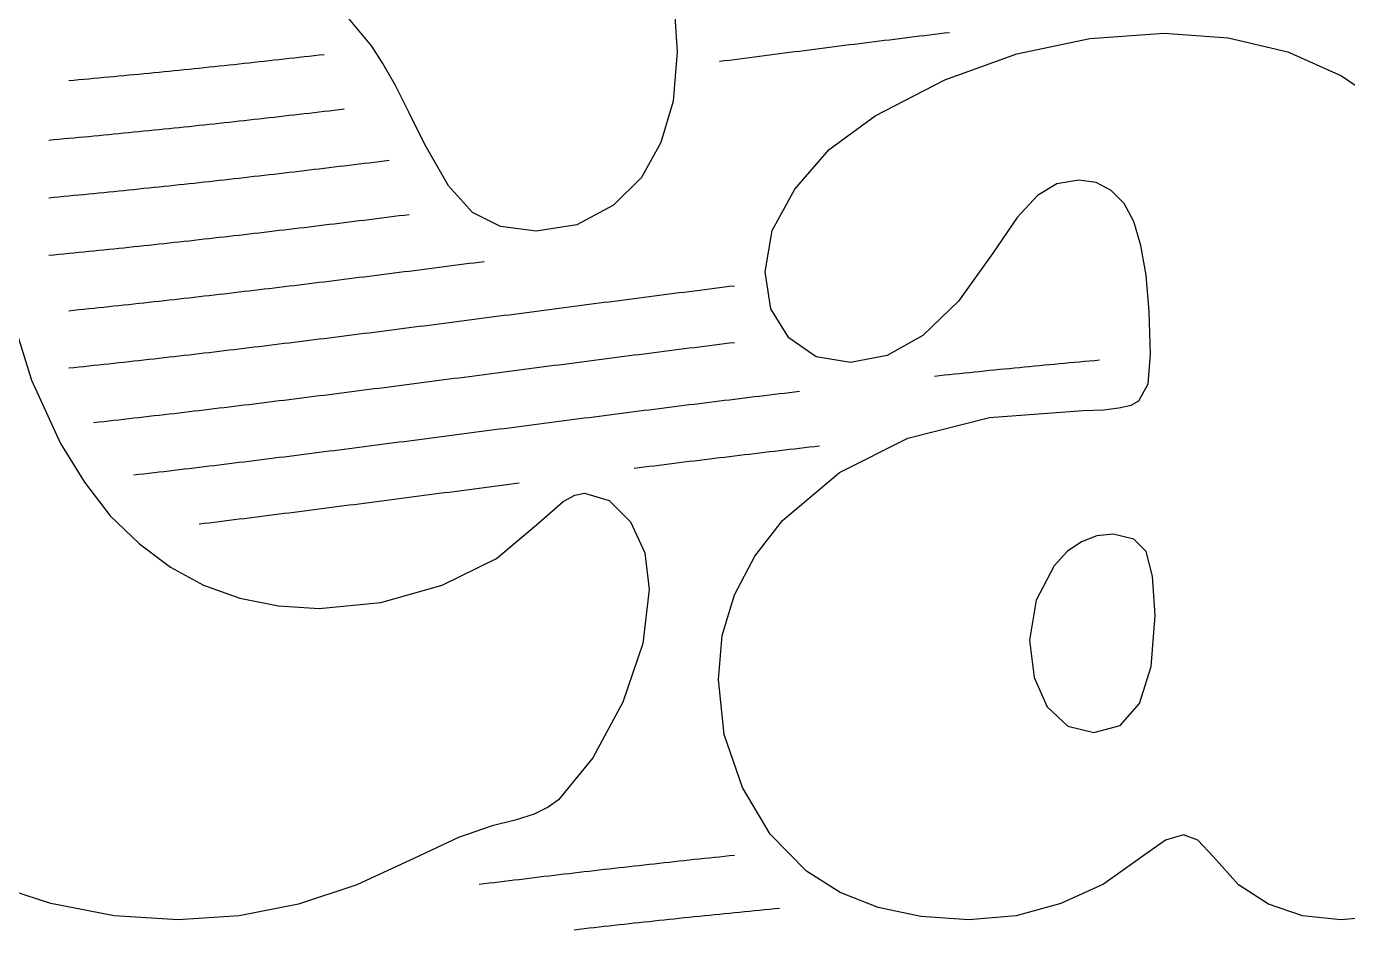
# Model space of a CAD drawing. Header units: millimetres. Extents: x 7 to 193, y 7 to 313.
# Drawn here: x 49.5 to 110.8, y 219.5 to 261.4 of the extents above; entities that cross this region are included whole.
import ezdxf

# ---------------------------------------------------------------- set-up
doc = ezdxf.new("R2010")
doc.units = ezdxf.units.MM
doc.layers.add('STUDY_GUIDES', color=7, linetype='Continuous')
doc.layers.add('STUDY_LETTER_BOUNDARY', color=7, linetype='Continuous')

msp = doc.modelspace()

# ---------------------------------------------------------------- linework, layer by layer
at = {"layer": 'STUDY_GUIDES'}
for points in [[(81.672, 259.7752), (81.904, 259.8053), (82.136, 259.8353), (82.368, 259.8653), (82.6, 259.8953), (82.832, 259.9253), (83.064, 259.9552), (83.296, 259.9851), (83.528, 260.015), (83.76, 260.0449), (83.992, 260.0747), (84.224, 260.1045), (84.456, 260.1343), (84.688, 260.164), (84.92, 260.1937), (85.152, 260.2234), (85.384, 260.253), (85.616, 260.2826), (85.848, 260.3122), (86.08, 260.3417), (86.312, 260.3711), (86.544, 260.4006), (86.776, 260.43), (87.008, 260.4593), (87.24, 260.4886), (87.472, 260.5178), (87.704, 260.547), (87.936, 260.5761), (88.168, 260.6052), (88.4, 260.6343), (88.632, 260.6632), (88.864, 260.6921), (89.096, 260.721), (89.328, 260.7498), (89.56, 260.7785), (89.792, 260.8072), (90.024, 260.8358), (90.256, 260.8644), (90.488, 260.8929), (90.72, 260.9213), (90.952, 260.9496), (91.184, 260.9779), (91.416, 261.0061), (91.648, 261.0343), (91.88, 261.0623), (92.112, 261.0903), (92.344, 261.1182)], [(51.512, 258.886), (51.744, 258.9065), (51.976, 258.9271), (52.208, 258.9479), (52.44, 258.9688), (52.672, 258.9899), (52.904, 259.0111), (53.136, 259.0324), (53.368, 259.0539), (53.6, 259.0756), (53.832, 259.0973), (54.064, 259.1193), (54.296, 259.1413), (54.528, 259.1635), (54.76, 259.1858), (54.992, 259.2083), (55.224, 259.2309), (55.456, 259.2536), (55.688, 259.2765), (55.92, 259.2995), (56.152, 259.3226), (56.384, 259.3458), (56.616, 259.3692), (56.848, 259.3927), (57.08, 259.4164), (57.312, 259.4401), (57.544, 259.464), (57.776, 259.488), (58.008, 259.5121), (58.24, 259.5364), (58.472, 259.5608), (58.704, 259.5853), (58.936, 259.6099), (59.168, 259.6346), (59.4, 259.6594), (59.632, 259.6844), (59.864, 259.7094), (60.096, 259.7346), (60.328, 259.7599), (60.56, 259.7853), (60.792, 259.8108), (61.024, 259.8364), (61.256, 259.8621), (61.488, 259.8879), (61.72, 259.9139), (61.952, 259.9399), (62.184, 259.966), (62.416, 259.9922), (62.648, 260.0186), (62.88, 260.045), (63.112, 260.0715), (63.344, 260.0981)], [(50.584, 256.1265), (50.816, 256.1472), (51.048, 256.1682), (51.28, 256.1892), (51.512, 256.2104), (51.744, 256.2318), (51.976, 256.2533), (52.208, 256.2749), (52.44, 256.2967), (52.672, 256.3186), (52.904, 256.3406), (53.136, 256.3628), (53.368, 256.3851), (53.6, 256.4076), (53.832, 256.4302), (54.064, 256.4529), (54.296, 256.4758), (54.528, 256.4987), (54.76, 256.5219), (54.992, 256.5451), (55.224, 256.5685), (55.456, 256.592), (55.688, 256.6156), (55.92, 256.6394), (56.152, 256.6633), (56.384, 256.6873), (56.616, 256.7114), (56.848, 256.7356), (57.08, 256.76), (57.312, 256.7845), (57.544, 256.8091), (57.776, 256.8338), (58.008, 256.8586), (58.24, 256.8836), (58.472, 256.9086), (58.704, 256.9338), (58.936, 256.9591), (59.168, 256.9845), (59.4, 257.01), (59.632, 257.0356), (59.864, 257.0613), (60.096, 257.0871), (60.328, 257.113), (60.56, 257.1391), (60.792, 257.1652), (61.024, 257.1914), (61.256, 257.2177), (61.488, 257.2442), (61.72, 257.2707), (61.952, 257.2973), (62.184, 257.324), (62.416, 257.3508), (62.648, 257.3777), (62.88, 257.4047), (63.112, 257.4318), (63.344, 257.4589), (63.576, 257.4862), (63.808, 257.5135), (64.04, 257.541), (64.272, 257.5685)], [(50.584, 253.4526), (50.816, 253.4742), (51.048, 253.496), (51.28, 253.5179), (51.512, 253.5399), (51.744, 253.5621), (51.976, 253.5844), (52.208, 253.6069), (52.44, 253.6295), (52.672, 253.6522), (52.904, 253.675), (53.136, 253.698), (53.368, 253.7211), (53.6, 253.7444), (53.832, 253.7677), (54.064, 253.7912), (54.296, 253.8149), (54.528, 253.8386), (54.76, 253.8625), (54.992, 253.8865), (55.224, 253.9106), (55.456, 253.9349), (55.688, 253.9592), (55.92, 253.9837), (56.152, 254.0083), (56.384, 254.033), (56.616, 254.0578), (56.848, 254.0828), (57.08, 254.1078), (57.312, 254.133), (57.544, 254.1583), (57.776, 254.1837), (58.008, 254.2092), (58.24, 254.2348), (58.472, 254.2605), (58.704, 254.2863), (58.936, 254.3122), (59.168, 254.3382), (59.4, 254.3644), (59.632, 254.3906), (59.864, 254.4169), (60.096, 254.4433), (60.328, 254.4698), (60.56, 254.4965), (60.792, 254.5232), (61.024, 254.55), (61.256, 254.5769), (61.488, 254.6038), (61.72, 254.6309), (61.952, 254.6581), (62.184, 254.6853), (62.416, 254.7127), (62.648, 254.7401), (62.88, 254.7676), (63.112, 254.7952), (63.344, 254.8228), (63.576, 254.8506), (63.808, 254.8784), (64.04, 254.9063), (64.272, 254.9343), (64.504, 254.9624), (64.736, 254.9905), (64.968, 255.0187), (65.2, 255.047), (65.432, 255.0753), (65.664, 255.1037), (65.896, 255.1322), (66.128, 255.1607), (66.36, 255.1893)], [(50.584, 250.7837), (50.816, 250.8062), (51.048, 250.8287), (51.28, 250.8515), (51.512, 250.8743), (51.744, 250.8973), (51.976, 250.9204), (52.208, 250.9436), (52.44, 250.967), (52.672, 250.9905), (52.904, 251.0141), (53.136, 251.0379), (53.368, 251.0617), (53.6, 251.0857), (53.832, 251.1098), (54.064, 251.1341), (54.296, 251.1584), (54.528, 251.1829), (54.76, 251.2075), (54.992, 251.2322), (55.224, 251.257), (55.456, 251.282), (55.688, 251.307), (55.92, 251.3322), (56.152, 251.3575), (56.384, 251.3829), (56.616, 251.4084), (56.848, 251.434), (57.08, 251.4597), (57.312, 251.4855), (57.544, 251.5114), (57.776, 251.5374), (58.008, 251.5635), (58.24, 251.5897), (58.472, 251.6161), (58.704, 251.6425), (58.936, 251.669), (59.168, 251.6956), (59.4, 251.7223), (59.632, 251.7491), (59.864, 251.776), (60.096, 251.803), (60.328, 251.8301), (60.56, 251.8572), (60.792, 251.8845), (61.024, 251.9118), (61.256, 251.9392), (61.488, 251.9667), (61.72, 251.9943), (61.952, 252.022), (62.184, 252.0497), (62.416, 252.0775), (62.648, 252.1054), (62.88, 252.1334), (63.112, 252.1615), (63.344, 252.1896), (63.576, 252.2178), (63.808, 252.2461), (64.04, 252.2744), (64.272, 252.3028), (64.504, 252.3313), (64.736, 252.3598), (64.968, 252.3884), (65.2, 252.4171), (65.432, 252.4458), (65.664, 252.4746), (65.896, 252.5035), (66.128, 252.5324), (66.36, 252.5613), (66.592, 252.5904), (66.824, 252.6194), (67.056, 252.6486), (67.288, 252.6778)], [(51.512, 248.2134), (51.744, 248.2371), (51.976, 248.261), (52.208, 248.285), (52.44, 248.3091), (52.672, 248.3333), (52.904, 248.3577), (53.136, 248.3821), (53.368, 248.4067), (53.6, 248.4314), (53.832, 248.4563), (54.064, 248.4812), (54.296, 248.5062), (54.528, 248.5314), (54.76, 248.5567), (54.992, 248.5821), (55.224, 248.6075), (55.456, 248.6331), (55.688, 248.6588), (55.92, 248.6847), (56.152, 248.7106), (56.384, 248.7366), (56.616, 248.7627), (56.848, 248.7889), (57.08, 248.8152), (57.312, 248.8416), (57.544, 248.8682), (57.776, 248.8948), (58.008, 248.9215), (58.24, 248.9483), (58.472, 248.9752), (58.704, 249.0021), (58.936, 249.0292), (59.168, 249.0564), (59.4, 249.0836), (59.632, 249.1109), (59.864, 249.1383), (60.096, 249.1658), (60.328, 249.1934), (60.56, 249.2211), (60.792, 249.2488), (61.024, 249.2767), (61.256, 249.3046), (61.488, 249.3325), (61.72, 249.3606), (61.952, 249.3887), (62.184, 249.4169), (62.416, 249.4452), (62.648, 249.4735), (62.88, 249.5019), (63.112, 249.5304), (63.344, 249.5589), (63.576, 249.5875), (63.808, 249.6162), (64.04, 249.6449), (64.272, 249.6737), (64.504, 249.7026), (64.736, 249.7315), (64.968, 249.7604), (65.2, 249.7894), (65.432, 249.8185), (65.664, 249.8476), (65.896, 249.8768), (66.128, 249.9061), (66.36, 249.9353), (66.592, 249.9647), (66.824, 249.994), (67.056, 250.0235), (67.288, 250.0529), (67.52, 250.0824), (67.752, 250.112), (67.984, 250.1416), (68.216, 250.1712), (68.448, 250.2008), (68.68, 250.2305), (68.912, 250.2603), (69.144, 250.29), (69.376, 250.3198), (69.608, 250.3497), (69.84, 250.3795), (70.072, 250.4094), (70.304, 250.4393), (70.536, 250.4692), (70.768, 250.4992)], [(51.512, 245.5569), (51.744, 245.5814), (51.976, 245.6059), (52.208, 245.6307), (52.44, 245.6555), (52.672, 245.6804), (52.904, 245.7054), (53.136, 245.7306), (53.368, 245.7559), (53.6, 245.7812), (53.832, 245.8067), (54.064, 245.8323), (54.296, 245.858), (54.528, 245.8838), (54.76, 245.9097), (54.992, 245.9358), (55.224, 245.9619), (55.456, 245.9881), (55.688, 246.0144), (55.92, 246.0408), (56.152, 246.0673), (56.384, 246.0939), (56.616, 246.1206), (56.848, 246.1474), (57.08, 246.1743), (57.312, 246.2013), (57.544, 246.2283), (57.776, 246.2555), (58.008, 246.2827), (58.24, 246.3101), (58.472, 246.3375), (58.704, 246.365), (58.936, 246.3926), (59.168, 246.4202), (59.4, 246.448), (59.632, 246.4758), (59.864, 246.5037), (60.096, 246.5316), (60.328, 246.5597), (60.56, 246.5878), (60.792, 246.616), (61.024, 246.6443), (61.256, 246.6726), (61.488, 246.701), (61.72, 246.7295), (61.952, 246.758), (62.184, 246.7866), (62.416, 246.8153), (62.648, 246.844), (62.88, 246.8728), (63.112, 246.9016), (63.344, 246.9305), (63.576, 246.9595), (63.808, 246.9885), (64.04, 247.0176), (64.272, 247.0467), (64.504, 247.0759), (64.736, 247.1051), (64.968, 247.1344), (65.2, 247.1637), (65.432, 247.1931), (65.664, 247.2225), (65.896, 247.252), (66.128, 247.2815), (66.36, 247.311), (66.592, 247.3406), (66.824, 247.3702), (67.056, 247.3999), (67.288, 247.4296), (67.52, 247.4593), (67.752, 247.4891), (67.984, 247.5189), (68.216, 247.5487), (68.448, 247.5786), (68.68, 247.6085), (68.912, 247.6384), (69.144, 247.6683), (69.376, 247.6983), (69.608, 247.7282), (69.84, 247.7582), (70.072, 247.7883), (70.304, 247.8183), (70.536, 247.8484), (70.768, 247.8784), (71, 247.9085), (71.232, 247.9386), (71.464, 247.9688), (71.696, 247.9989), (71.928, 248.029), (72.16, 248.0591), (72.392, 248.0893), (72.624, 248.1194), (72.856, 248.1496), (73.088, 248.1798), (73.32, 248.2099), (73.552, 248.2401), (73.784, 248.2702), (74.016, 248.3004), (74.248, 248.3305), (74.48, 248.3607), (74.712, 248.3908), (74.944, 248.4209), (75.176, 248.4511), (75.408, 248.4812), (75.64, 248.5113), (75.872, 248.5413), (76.104, 248.5714), (76.336, 248.6015), (76.568, 248.6315), (76.8, 248.6615), (77.032, 248.6915), (77.264, 248.7215), (77.496, 248.7514), (77.728, 248.7813), (77.96, 248.8112), (78.192, 248.8411), (78.424, 248.8709), (78.656, 248.9007), (78.888, 248.9305), (79.12, 248.9602), (79.352, 248.9899), (79.584, 249.0196), (79.816, 249.0493), (80.048, 249.0789), (80.28, 249.1084), (80.512, 249.1379), (80.744, 249.1674), (80.976, 249.1968), (81.208, 249.2262), (81.44, 249.2556), (81.672, 249.2849), (81.904, 249.3141), (82.136, 249.3433), (82.368, 249.3724)], [(52.672, 243.0315), (52.904, 243.0572), (53.136, 243.083), (53.368, 243.1089), (53.6, 243.1349), (53.832, 243.161), (54.064, 243.1873), (54.296, 243.2136), (54.528, 243.24), (54.76, 243.2665), (54.992, 243.2931), (55.224, 243.3198), (55.456, 243.3466), (55.688, 243.3734), (55.92, 243.4004), (56.152, 243.4275), (56.384, 243.4546), (56.616, 243.4819), (56.848, 243.5092), (57.08, 243.5366), (57.312, 243.5641), (57.544, 243.5917), (57.776, 243.6193), (58.008, 243.6471), (58.24, 243.6749), (58.472, 243.7028), (58.704, 243.7308), (58.936, 243.7588), (59.168, 243.7869), (59.4, 243.8151), (59.632, 243.8434), (59.864, 243.8717), (60.096, 243.9001), (60.328, 243.9286), (60.56, 243.9571), (60.792, 243.9857), (61.024, 244.0144), (61.256, 244.0431), (61.488, 244.0719), (61.72, 244.1007), (61.952, 244.1296), (62.184, 244.1586), (62.416, 244.1876), (62.648, 244.2167), (62.88, 244.2458), (63.112, 244.275), (63.344, 244.3042), (63.576, 244.3335), (63.808, 244.3628), (64.04, 244.3922), (64.272, 244.4216), (64.504, 244.451), (64.736, 244.4805), (64.968, 244.5101), (65.2, 244.5397), (65.432, 244.5693), (65.664, 244.599), (65.896, 244.6287), (66.128, 244.6584), (66.36, 244.6881), (66.592, 244.7179), (66.824, 244.7478), (67.056, 244.7776), (67.288, 244.8075), (67.52, 244.8374), (67.752, 244.8674), (67.984, 244.8973), (68.216, 244.9273), (68.448, 244.9573), (68.68, 244.9873), (68.912, 245.0174), (69.144, 245.0474), (69.376, 245.0775), (69.608, 245.1076), (69.84, 245.1377), (70.072, 245.1678), (70.304, 245.1979), (70.536, 245.2281), (70.768, 245.2582), (71, 245.2883), (71.232, 245.3185), (71.464, 245.3486), (71.696, 245.3788), (71.928, 245.409), (72.16, 245.4391), (72.392, 245.4693), (72.624, 245.4994), (72.856, 245.5296), (73.088, 245.5597), (73.32, 245.5899), (73.552, 245.62), (73.784, 245.6501), (74.016, 245.6802), (74.248, 245.7103), (74.48, 245.7404), (74.712, 245.7705), (74.944, 245.8005), (75.176, 245.8305), (75.408, 245.8605), (75.64, 245.8905), (75.872, 245.9205), (76.104, 245.9505), (76.336, 245.9804), (76.568, 246.0103), (76.8, 246.0401), (77.032, 246.07), (77.264, 246.0998), (77.496, 246.1296), (77.728, 246.1593), (77.96, 246.189), (78.192, 246.2187), (78.424, 246.2483), (78.656, 246.2779), (78.888, 246.3075), (79.12, 246.337), (79.352, 246.3665), (79.584, 246.3959), (79.816, 246.4253), (80.048, 246.4546), (80.28, 246.4839), (80.512, 246.5132), (80.744, 246.5424), (80.976, 246.5715), (81.208, 246.6006), (81.44, 246.6297), (81.672, 246.6586), (81.904, 246.6876), (82.136, 246.7164), (82.368, 246.7452)], [(91.648, 245.1841), (91.88, 245.2087), (92.112, 245.2332), (92.344, 245.2576), (92.576, 245.2819), (92.808, 245.306), (93.04, 245.3301), (93.272, 245.354), (93.504, 245.3778), (93.736, 245.4014), (93.968, 245.425), (94.2, 245.4484), (94.432, 245.4717), (94.664, 245.4948), (94.896, 245.5179), (95.128, 245.5407), (95.36, 245.5635), (95.592, 245.5861), (95.824, 245.6086), (96.056, 245.631), (96.288, 245.6532), (96.52, 245.6753), (96.752, 245.6973), (96.984, 245.7191), (97.216, 245.7407), (97.448, 245.7623), (97.68, 245.7836), (97.912, 245.8049), (98.144, 245.826), (98.376, 245.8469), (98.608, 245.8678), (98.84, 245.8884), (99.072, 245.9089), (99.304, 245.9293)], [(54.528, 240.5996), (54.76, 240.6266), (54.992, 240.6538), (55.224, 240.681), (55.456, 240.7083), (55.688, 240.7357), (55.92, 240.7632), (56.152, 240.7908), (56.384, 240.8185), (56.616, 240.8462), (56.848, 240.874), (57.08, 240.9019), (57.312, 240.9299), (57.544, 240.9579), (57.776, 240.986), (58.008, 241.0142), (58.24, 241.0425), (58.472, 241.0708), (58.704, 241.0992), (58.936, 241.1277), (59.168, 241.1562), (59.4, 241.1848), (59.632, 241.2135), (59.864, 241.2422), (60.096, 241.271), (60.328, 241.2998), (60.56, 241.3287), (60.792, 241.3577), (61.024, 241.3867), (61.256, 241.4158), (61.488, 241.4449), (61.72, 241.4741), (61.952, 241.5033), (62.184, 241.5325), (62.416, 241.5619), (62.648, 241.5912), (62.88, 241.6207), (63.112, 241.6501), (63.344, 241.6796), (63.576, 241.7092), (63.808, 241.7387), (64.04, 241.7684), (64.272, 241.798), (64.504, 241.8277), (64.736, 241.8574), (64.968, 241.8872), (65.2, 241.917), (65.432, 241.9468), (65.664, 241.9767), (65.896, 242.0066), (66.128, 242.0365), (66.36, 242.0664), (66.592, 242.0964), (66.824, 242.1263), (67.056, 242.1563), (67.288, 242.1864), (67.52, 242.2164), (67.752, 242.2465), (67.984, 242.2765), (68.216, 242.3066), (68.448, 242.3367), (68.68, 242.3668), (68.912, 242.397), (69.144, 242.4271), (69.376, 242.4572), (69.608, 242.4874), (69.84, 242.5175), (70.072, 242.5477), (70.304, 242.5779), (70.536, 242.608), (70.768, 242.6382), (71, 242.6683), (71.232, 242.6985), (71.464, 242.7286), (71.696, 242.7588), (71.928, 242.7889), (72.16, 242.819), (72.392, 242.8492), (72.624, 242.8793), (72.856, 242.9094), (73.088, 242.9394), (73.32, 242.9695), (73.552, 242.9996), (73.784, 243.0296), (74.016, 243.0596), (74.248, 243.0896), (74.48, 243.1196), (74.712, 243.1495), (74.944, 243.1794), (75.176, 243.2093), (75.408, 243.2392), (75.64, 243.269), (75.872, 243.2988), (76.104, 243.3286), (76.336, 243.3584), (76.568, 243.3881), (76.8, 243.4177), (77.032, 243.4474), (77.264, 243.477), (77.496, 243.5065), (77.728, 243.5361), (77.96, 243.5655), (78.192, 243.595), (78.424, 243.6244), (78.656, 243.6537), (78.888, 243.683), (79.12, 243.7123), (79.352, 243.7415), (79.584, 243.7706), (79.816, 243.7997), (80.048, 243.8287), (80.28, 243.8577), (80.512, 243.8867), (80.744, 243.9155), (80.976, 243.9443), (81.208, 243.9731), (81.44, 244.0018), (81.672, 244.0304), (81.904, 244.059), (82.136, 244.0875), (82.368, 244.1159), (82.6, 244.1443), (82.832, 244.1725), (83.064, 244.2008), (83.296, 244.2289), (83.528, 244.257), (83.76, 244.285), (83.992, 244.3129), (84.224, 244.3408), (84.456, 244.3686), (84.688, 244.3962), (84.92, 244.4239), (85.152, 244.4514), (85.384, 244.4788)], [(77.728, 240.9113), (77.96, 240.9405), (78.192, 240.9697), (78.424, 240.9988), (78.656, 241.0278), (78.888, 241.0568), (79.12, 241.0857), (79.352, 241.1146), (79.584, 241.1434), (79.816, 241.1722), (80.048, 241.2009), (80.28, 241.2295), (80.512, 241.2581), (80.744, 241.2866), (80.976, 241.315), (81.208, 241.3434), (81.44, 241.3717), (81.672, 241.3999), (81.904, 241.428), (82.136, 241.4561), (82.368, 241.4841), (82.6, 241.512), (82.832, 241.5399), (83.064, 241.5677), (83.296, 241.5954), (83.528, 241.623), (83.76, 241.6505), (83.992, 241.678), (84.224, 241.7053), (84.456, 241.7326), (84.688, 241.7598), (84.92, 241.7869), (85.152, 241.8139), (85.384, 241.8408), (85.616, 241.8677), (85.848, 241.8944), (86.08, 241.9211), (86.312, 241.9476)], [(57.544, 238.3268), (57.776, 238.3553), (58.008, 238.3839), (58.24, 238.4125), (58.472, 238.4413), (58.704, 238.4701), (58.936, 238.4989), (59.168, 238.5278), (59.4, 238.5568), (59.632, 238.5858), (59.864, 238.6148), (60.096, 238.644), (60.328, 238.6731), (60.56, 238.7023), (60.792, 238.7316), (61.024, 238.7609), (61.256, 238.7903), (61.488, 238.8197), (61.72, 238.8492), (61.952, 238.8787), (62.184, 238.9082), (62.416, 238.9378), (62.648, 238.9674), (62.88, 238.9971), (63.112, 239.0268), (63.344, 239.0565), (63.576, 239.0863), (63.808, 239.1161), (64.04, 239.1459), (64.272, 239.1757), (64.504, 239.2056), (64.736, 239.2355), (64.968, 239.2655), (65.2, 239.2954), (65.432, 239.3254), (65.664, 239.3554), (65.896, 239.3854), (66.128, 239.4155), (66.36, 239.4455), (66.592, 239.4756), (66.824, 239.5057), (67.056, 239.5358), (67.288, 239.5659), (67.52, 239.596), (67.752, 239.6261), (67.984, 239.6563), (68.216, 239.6864), (68.448, 239.7166), (68.68, 239.7467), (68.912, 239.7769), (69.144, 239.8071), (69.376, 239.8372), (69.608, 239.8674), (69.84, 239.8975), (70.072, 239.9277), (70.304, 239.9578), (70.536, 239.988), (70.768, 240.0181), (71, 240.0482), (71.232, 240.0783), (71.464, 240.1084), (71.696, 240.1385), (71.928, 240.1686), (72.16, 240.1986), (72.392, 240.2286)], [(70.536, 221.6232), (70.768, 221.6517), (71, 221.6802), (71.232, 221.7087), (71.464, 221.7371), (71.696, 221.7654), (71.928, 221.7936), (72.16, 221.8218), (72.392, 221.8499), (72.624, 221.8779), (72.856, 221.9059), (73.088, 221.9337), (73.32, 221.9615), (73.552, 221.9892), (73.784, 222.0169), (74.016, 222.0444), (74.248, 222.0719), (74.48, 222.0993), (74.712, 222.1266), (74.944, 222.1538), (75.176, 222.1809), (75.408, 222.2079), (75.64, 222.2349), (75.872, 222.2617), (76.104, 222.2885), (76.336, 222.3152), (76.568, 222.3417), (76.8, 222.3682), (77.032, 222.3946), (77.264, 222.4209), (77.496, 222.4471), (77.728, 222.4731), (77.96, 222.4991), (78.192, 222.525), (78.424, 222.5508), (78.656, 222.5764), (78.888, 222.602), (79.12, 222.6274), (79.352, 222.6528), (79.584, 222.678), (79.816, 222.7031), (80.048, 222.7281), (80.28, 222.753), (80.512, 222.7778), (80.744, 222.8025), (80.976, 222.827), (81.208, 222.8514), (81.44, 222.8757), (81.672, 222.8999), (81.904, 222.924), (82.136, 222.9479), (82.368, 222.9718)], [(74.944, 219.5143), (75.176, 219.5409), (75.408, 219.5674), (75.64, 219.5938), (75.872, 219.62), (76.104, 219.6462), (76.336, 219.6723), (76.568, 219.6983), (76.8, 219.7242), (77.032, 219.7499), (77.264, 219.7756), (77.496, 219.8012), (77.728, 219.8266), (77.96, 219.852), (78.192, 219.8772), (78.424, 219.9023), (78.656, 219.9273), (78.888, 219.9522), (79.12, 219.977), (79.352, 220.0017), (79.584, 220.0262), (79.816, 220.0507), (80.048, 220.075), (80.28, 220.0992), (80.512, 220.1232), (80.744, 220.1472), (80.976, 220.171), (81.208, 220.1947), (81.44, 220.2183), (81.672, 220.2417), (81.904, 220.265), (82.136, 220.2882), (82.368, 220.3113), (82.6, 220.3342), (82.832, 220.357), (83.064, 220.3797), (83.296, 220.4022), (83.528, 220.4246), (83.76, 220.4469), (83.992, 220.469), (84.224, 220.491), (84.456, 220.5129)]]:
    msp.add_lwpolyline(points, dxfattribs=at)
at = {"layer": 'STUDY_LETTER_BOUNDARY'}
for points in [[(79.5, 263.51), (79.71, 260.21), (79.53, 257.93), (78.96, 256.01), (78.06, 254.39), (76.77, 253.1), (75.06, 252.2), (73.17, 251.9), (71.52, 252.11), (70.23, 252.77), (69.12, 254), (68.01, 255.92), (67.29, 257.39), (66.66, 258.65), (66.06, 259.67), (65.55, 260.48), (64.47, 261.77)], [(111.93, 220.1), (110.49, 219.98), (108.72, 220.16), (107.13, 220.7), (105.75, 221.6), (104.58, 222.89), (103.86, 223.67), (103.2, 223.91), (102.36, 223.67), (101.31, 222.92), (99.48, 221.63), (97.5, 220.73), (95.43, 220.16), (93.24, 219.98), (91.02, 220.13), (89.04, 220.55), (87.27, 221.24), (85.71, 222.23), (84.03, 223.94), (82.74, 226.1), (81.9, 228.56), (81.63, 231.11), (81.81, 233.15), (82.38, 235.04), (83.31, 236.84), (84.6, 238.49), (87.24, 240.71), (90.42, 242.3), (94.2, 243.26), (98.55, 243.59), (99.48, 243.62), (100.2, 243.71), (100.77, 243.83), (101.13, 244.04), (101.55, 244.82), (101.67, 246.2), (101.61, 248.18), (101.46, 249.86), (101.22, 251.24), (100.89, 252.35), (100.44, 253.19), (99.84, 253.79), (99.15, 254.15), (98.34, 254.27), (97.32, 254.09), (96.42, 253.55), (95.49, 252.53), (94.35, 250.88), (92.76, 248.66), (91.11, 247.07), (89.46, 246.14), (87.75, 245.81), (86.16, 246.08), (84.9, 246.95), (84.06, 248.3), (83.79, 250.01), (84.12, 251.93), (85.17, 253.85), (86.76, 255.68), (88.89, 257.24), (92.13, 258.92), (95.46, 260.12), (98.85, 260.84), (102.3, 261.08), (102.3, 261.08), (105.27, 260.87), (108.03, 260.21), (110.52, 259.1), (112.77, 257.57)], [(48.81, 248.09), (49.77, 245), (51.12, 242.06), (52.23, 240.26), (53.43, 238.7), (54.78, 237.41), (56.22, 236.33), (57.75, 235.49), (59.43, 234.89), (61.23, 234.53), (63.12, 234.41), (65.97, 234.68), (68.82, 235.49), (71.34, 236.72), (73.2, 238.28), (74.43, 239.36), (74.97, 239.66), (75.42, 239.75), (76.56, 239.42), (77.55, 238.43), (78.21, 236.99), (78.42, 235.28), (78.12, 232.79), (77.19, 230.06), (75.81, 227.48), (74.22, 225.53), (73.74, 225.2), (73.08, 224.87), (72.21, 224.6), (71.13, 224.33), (69.57, 223.79), (67.53, 222.83), (64.86, 221.6), (62.16, 220.7), (59.4, 220.16), (56.58, 219.98), (53.61, 220.16), (50.67, 220.73), (47.7, 221.69)]]:
    msp.add_lwpolyline(points, dxfattribs=at)
msp.add_lwpolyline([(99.93, 237.86), (99.18, 237.77), (98.46, 237.5), (97.8, 237.05), (97.2, 236.39), (96.36, 234.8), (96.06, 232.94), (96.27, 231.2), (96.87, 229.85), (97.83, 228.95), (99.03, 228.65), (100.26, 228.98), (101.16, 230), (101.7, 231.71), (101.88, 234.08), (101.76, 235.91), (101.46, 237.05), (100.89, 237.62), (99.93, 237.86)], close=True, dxfattribs=at)

doc.saveas('drawing.dxf')
